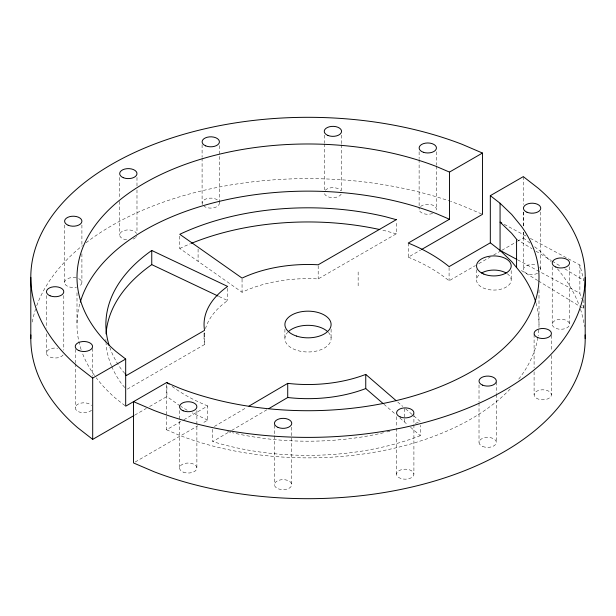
<?xml version="1.0" encoding="UTF-8"?>
<svg xmlns="http://www.w3.org/2000/svg" width="616" height="616" viewBox="0 0 616 616"><rect width="100%" height="100%" fill="white"/><g stroke="black" fill="none" stroke-linecap="round" stroke-linejoin="round"><path stroke-width="0.46" stroke-dasharray="3.08 2.31" d="M214.368 426.449L246.508 407.569M212.72 429.306L212.72 441.564L230.854 430.915M231.678 430.43L267.113 409.617M127.273 389.15L204.55 344.529L204.55 332.27M179.772 236.182L179.772 248.44L242.057 292.254A103.95 60.014 0 0 1 318.187 278.925L396.296 233.826L396.296 221.567M134.75 415.099L146.3 408.431M149.596 406.529L166.913 396.527L166.913 384.269M408.254 243.05L408.254 257.195L420.62 250.05M166.52 416.293L166.52 429.768L183.006 420.243M183.838 419.765L207.746 405.959L207.746 420.104L201.979 423.438M135.181 462L197.851 425.818M408.254 257.195C422.846 263.124 436.875 270.755 449.087 280.773L475.475 265.535M478.771 263.633L490.321 256.964M493.616 255.062L501.039 250.774M501.863 250.296L516.708 241.726M517.532 241.256L523.307 237.922L523.307 232.17M396.296 233.826L385.346 230.838A202.125 116.694 0 0 0 380.75 229.776M481.62 213.975L462.008 205.582A277.2 160.037 0 0 0 450.512 201.378M207.746 405.959C195.103 400.831 182.906 394.409 171.926 386.286M207.746 420.104L192.215 412.897M166.52 429.768L179.664 435.397A231 133.364 0 0 0 511.727 387.372M219.019 296.488L227.643 300.577A103.95 60.014 0 0 0 205.521 328.598M187.172 410.256L180.927 406.468M504.273 224.37L526.11 236.105M530.314 238.361L579.872 264.988L583.868 280.526L564.41 268.591M517.71 259.883L579.872 293.278L581.281 298.768M516.57 239.262L531.978 248.702M536.028 251.189L551.436 260.637M552.244 261.138L561.161 266.605M521.436 270.532L537.653 280.48M538.461 280.973L579.002 305.836M579.81 306.329L583.868 308.816L583.868 298.444M180.165 405.983L166.913 396.527M523.307 237.922L530.892 243.828M534.688 246.785L538.484 249.734A277.2 160.037 0 0 1 551.235 261.892M124.933 405.605L115.931 398.598A231 133.364 0 0 1 96.242 377.8M397.713 402.025L402.802 406.414M405.644 408.878L420.297 421.529A202.125 116.694 0 0 1 413.251 424.131M383.914 404.242L395.534 414.283M399.892 418.048L407.738 424.832M410.533 427.242L420.297 435.681L420.297 425.302M124.717 373.373L121.26 369.161A202.125 116.694 0 0 1 118.665 365.357M124.717 387.518L121.26 383.306A202.125 116.694 0 0 1 111.75 366.574M582.928 305.159L583.868 308.816M579.872 264.988L579.872 293.278M569.538 266.805L569.538 324.27A8.662 5.005 0 0 1 556.548 328.598A8.662 5.005 0 0 1 556.548 319.935A8.662 5.005 0 0 1 569.538 324.27M552.213 266.805L552.213 324.27M551.42 335.404L551.42 350.735M551.42 355.524L551.42 394.787A8.662 5.005 0 0 1 538.43 399.122A8.662 5.005 0 0 1 538.43 390.459A8.662 5.005 0 0 1 551.42 394.787M540.756 212.027L540.756 269.492M539 289.859L539 324.501M534.095 334.45L534.095 367.975M534.095 371.802L534.095 394.787M523.431 212.027L523.431 226.395M523.431 232.14L523.431 269.492M523.307 176.623L523.307 204.397M523.307 212.058L523.307 226.426M511.195 270.624L511.195 280.057M496.342 382.043L496.342 393.539M496.342 394.494L496.342 442.388M479.017 384.915L479.017 402.156M479.017 403.118L479.017 442.388M476.545 269.708L476.545 280.088M449.087 267.567L449.087 280.773M436.444 151.798L436.444 165.211M436.444 166.166L436.444 209.271M419.119 151.798L419.119 158.505M419.119 159.467L419.119 209.271M413.906 413.844L413.906 474.189A8.662 5.005 0 0 1 400.908 478.517A8.662 5.005 0 0 1 400.908 469.854A8.662 5.005 0 0 1 413.906 474.189M404.25 408.616L404.25 418.048M404.25 418.988L404.25 421.814M396.581 416.716L396.581 427.25M396.581 428.212L396.581 474.189M358.15 271.972L358.15 286.117M341.572 135.181L341.572 143.805M341.572 144.76L341.572 190.737M331.1 329.221L331.1 338.646M324.247 135.181L324.247 142.85M324.247 143.805L324.247 189.782M318.187 265.719L318.187 278.925M291.753 427.181L291.753 484.646A8.662 5.005 0 0 1 278.763 488.981A8.662 5.005 0 0 1 278.763 480.318A8.662 5.005 0 0 1 291.753 484.646M284.9 329.221L284.9 338.646M274.428 425.263L274.428 434.842M274.428 435.797L274.428 484.646M242.057 279.056L242.057 292.254M227.643 288.319L227.643 300.577M219.419 145.645L219.419 203.111M204.05 332.994L204.05 338.646M202.094 144.691L202.094 157.142M202.094 158.096L202.094 203.111M198.09 249.072L198.09 261.33M196.881 410.564L196.881 468.029M179.556 410.564L179.556 468.029M166.52 384.538L166.52 415.33M136.983 177.446L136.983 186.071M136.983 189.897L136.983 233.002M119.658 177.446L119.658 197.559M119.658 201.394L119.658 234.912M92.569 348.425L92.569 376.199M81.905 225.04L81.905 246.115M81.905 253.777L81.905 282.505M77 292.746L77 324.501M75.244 349.38L75.244 362.786M75.244 363.748L75.244 407.807M64.58 225.04L64.58 282.505A8.662 5.005 0 0 0 76.553 287.125M63.787 295.565L63.787 350.158M46.462 295.565L46.462 328.128M46.462 333.872L46.462 353.03M32.294 322.045A277.2 160.037 0 0 1 35.52 309.24M36.729 305.721A277.2 160.037 0 0 1 82.436 245.622M86.094 242.743A277.2 160.037 0 0 1 449.611 201.07M557.411 268.807A277.2 160.037 0 0 1 579.271 305.721M580.48 309.24A277.2 160.037 0 0 1 584.422 326.642M91.545 410.164A8.662 5.005 0 0 1 78.409 411.673A8.662 5.005 0 0 1 78.409 403.942A8.662 5.005 0 0 1 91.545 405.443M63.125 354.939A8.662 5.005 0 0 1 52.075 357.711A8.662 5.005 0 0 1 46.924 351.42A8.662 5.005 0 0 1 57.634 348.24M78.74 278.64A8.662 5.005 0 0 1 78.74 286.371M64.58 282.505A8.662 5.005 0 0 1 76.553 277.885M136.613 236.367A8.662 5.005 0 0 1 136.329 236.829M135.967 237.275A8.662 5.005 0 0 1 135.528 237.691M135.019 238.084A8.662 5.005 0 0 1 133.133 239.07M126.634 239.816A8.662 5.005 0 0 1 119.666 234.75A8.662 5.005 0 0 1 127.196 229.953A8.662 5.005 0 0 1 136.613 233.464M219.381 202.625A8.662 5.005 0 0 1 214.075 207.731A8.662 5.005 0 0 1 204.065 206.283M202.471 204.566A8.662 5.005 0 0 1 207.053 198.591A8.662 5.005 0 0 1 217.964 200.331M341.195 194.102A8.662 5.005 0 0 1 331.631 197.597A8.662 5.005 0 0 1 324.247 192.654M325.263 190.298A8.662 5.005 0 0 1 333.333 187.657A8.662 5.005 0 0 1 340.91 190.737M420.582 206.491A8.662 5.005 0 0 1 432.232 204.982A8.662 5.005 0 0 1 435.42 211.627M432.594 213.429A8.662 5.005 0 0 1 423.331 213.56A8.662 5.005 0 0 1 419.165 208.778M539.739 267.136A8.662 5.005 0 0 1 539.739 271.849M537.591 273.358A8.662 5.005 0 0 1 525.972 273.027A8.662 5.005 0 0 1 525.402 266.32A8.662 5.005 0 0 1 536.906 265.334M507.245 273.712A17.325 10.002 0 0 1 505.736 287.356A17.325 10.002 0 0 1 482.051 287.379A17.325 10.002 0 0 1 480.465 273.735M389.905 431.192A202.125 116.694 0 0 1 385.346 432.317M383.514 432.748A202.125 116.694 0 0 1 232.486 432.748M230.654 432.317A202.125 116.694 0 0 1 226.095 431.192M420.297 435.681A202.125 116.694 0 0 1 212.72 441.564M179.772 248.44A202.125 116.694 0 0 1 190.552 243.674M204.55 344.529A103.95 60.014 0 0 1 204.55 332.763M111.388 365.719A202.125 116.694 0 0 1 106.044 343.42M105.983 342.465A202.125 116.694 0 0 1 105.875 338.646M118.172 364.587A202.125 116.694 0 0 1 109.756 347.27M328.374 332.363A23.1 13.336 0 0 1 308 351.982A23.1 13.336 0 0 1 287.626 332.363M536.005 303.087A231 133.364 0 0 1 538.184 335.712M537.891 337.576A231 133.364 0 0 1 518.603 379.294M94.587 375.544A231 133.364 0 0 1 82.367 353.084M81.127 349.603A231 133.364 0 0 1 79.995 303.087M482.628 446.446A8.662 5.005 0 0 0 496.296 442.873A8.662 5.005 0 0 0 484.099 437.83A8.662 5.005 0 0 0 482.628 446.446M183.175 472.095A8.662 5.005 0 0 0 196.835 468.522A8.662 5.005 0 0 0 184.646 463.478A8.662 5.005 0 0 0 183.175 472.095"/><path stroke-width="0.92" d="M248.987 406.121L287.718 383.368A103.95 60.014 0 0 0 365.75 374.405L396.265 400.77M268.761 408.647L287.718 397.512A103.95 60.014 0 0 0 365.75 388.55L383.183 403.611M133.926 415.577L92.693 439.377L92.693 378.078L125.679 359.036L115.931 351.443A231 133.364 0 0 1 144.66 183.044A231 133.364 0 0 1 436.336 166.459L449.48 172.087L482.467 153.045L482.467 214.345L421.444 249.572M449.48 172.087L449.48 219.242L408.254 243.05C422.846 248.98 436.875 256.61 449.087 266.628L490.321 242.82L490.321 195.665L523.307 176.623L538.484 188.434A277.2 160.037 0 0 1 504.011 390.513A277.2 160.037 0 0 1 153.992 410.418L133.533 401.655L133.533 462.955L153.992 471.717A277.2 160.037 0 0 0 441.487 478.909A277.2 160.037 0 0 0 585.123 334.958M482.467 153.045L462.008 144.283A277.2 160.037 0 0 0 111.989 164.187A277.2 160.037 0 0 0 77.516 366.266L92.693 378.078M449.48 219.242L436.336 213.613A231 133.364 0 0 0 80.265 302.163M166.52 382.613L179.664 388.242A231 133.364 0 0 0 454.546 380.442A231 133.364 0 0 0 521.413 226.311L511.727 214.484L500.069 203.257L490.321 195.665M109.186 345.538A202.125 116.694 0 0 1 151.752 250.473L227.643 286.432A103.95 60.014 0 0 0 204.55 330.384L126.442 375.483L125.287 374.081M151.752 250.473L151.752 264.618L218.156 296.08M501.747 223.023L500.069 222.114L511.727 233.341L516.57 239.262L516.57 267.552M516.87 259.436L500.069 250.412L490.321 242.82M169.061 384.053L166.913 382.382L125.679 406.19L125.679 359.036M92.693 439.377L77.516 427.566A277.2 160.037 0 0 1 30.877 334.958M585.2 277.354L585.2 338.646M500.069 203.257L500.069 250.412L511.727 261.638L521.413 273.465A231 133.364 0 0 1 535.735 302.163M365.75 374.405L365.75 388.55M287.718 383.368L287.718 397.512M30.8 277.354L30.8 338.646M288.796 331.239A23.1 13.336 0 0 1 327.204 331.239M481.604 273.011A17.325 10.002 0 0 1 506.106 272.988M106.044 333.88A202.125 116.694 0 0 1 151.752 264.618M191.407 243.328A202.125 116.694 0 0 1 379.818 229.568M396.296 219.681L318.187 264.78A103.95 60.014 0 0 0 242.057 278.109L179.772 234.296A202.125 116.694 0 0 1 385.346 216.693L396.296 219.681M296.45 336.051A23.1 13.336 0 0 0 331.1 324.501A23.1 13.336 0 0 0 296.45 312.951A23.1 13.336 0 0 0 296.45 336.051M483.806 274.066A17.325 10.002 0 0 0 511.118 266.89A17.325 10.002 0 0 0 486.694 256.818A17.325 10.002 0 0 0 483.806 274.066M68.199 225.271A8.662 5.005 0 0 0 81.866 221.698A8.662 5.005 0 0 0 69.67 216.655A8.662 5.005 0 0 0 68.199 225.271M50.081 295.796A8.662 5.005 0 0 0 63.741 292.223A8.662 5.005 0 0 0 51.552 287.171A8.662 5.005 0 0 0 50.081 295.796M78.856 350.573A8.662 5.005 0 0 0 92.523 346.993A8.662 5.005 0 0 0 80.326 341.949A8.662 5.005 0 0 0 78.856 350.573M183.175 410.795A8.662 5.005 0 0 0 196.835 407.222A8.662 5.005 0 0 0 184.646 402.179A8.662 5.005 0 0 0 183.175 410.795M278.047 427.412A8.662 5.005 0 0 0 291.715 423.839A8.662 5.005 0 0 0 279.518 418.795A8.662 5.005 0 0 0 278.047 427.412M400.192 416.955A8.662 5.005 0 0 0 413.86 413.375A8.662 5.005 0 0 0 401.663 408.331A8.662 5.005 0 0 0 400.192 416.955M482.628 385.154A8.662 5.005 0 0 0 496.296 381.574A8.662 5.005 0 0 0 484.099 376.53A8.662 5.005 0 0 0 482.628 385.154M537.714 337.56A8.662 5.005 0 0 0 551.382 333.98A8.662 5.005 0 0 0 539.185 328.936A8.662 5.005 0 0 0 537.714 337.56M555.832 267.036A8.662 5.005 0 0 0 569.5 263.463A8.662 5.005 0 0 0 557.303 258.412A8.662 5.005 0 0 0 555.832 267.036M123.277 177.678A8.662 5.005 0 0 0 136.945 174.105A8.662 5.005 0 0 0 124.748 169.061A8.662 5.005 0 0 0 123.277 177.678M205.713 145.876A8.662 5.005 0 0 0 219.381 142.304A8.662 5.005 0 0 0 207.184 137.26A8.662 5.005 0 0 0 205.713 145.876M327.858 135.42A8.662 5.005 0 0 0 341.526 131.847A8.662 5.005 0 0 0 329.329 126.796A8.662 5.005 0 0 0 327.858 135.42M423.454 152.298A8.662 5.005 0 0 0 436.444 147.971A8.662 5.005 0 0 0 423.454 143.636A8.662 5.005 0 0 0 423.454 152.298M527.05 212.258A8.662 5.005 0 0 0 540.717 208.685A8.662 5.005 0 0 0 528.52 203.642A8.662 5.005 0 0 0 527.05 212.258"/></g></svg>
